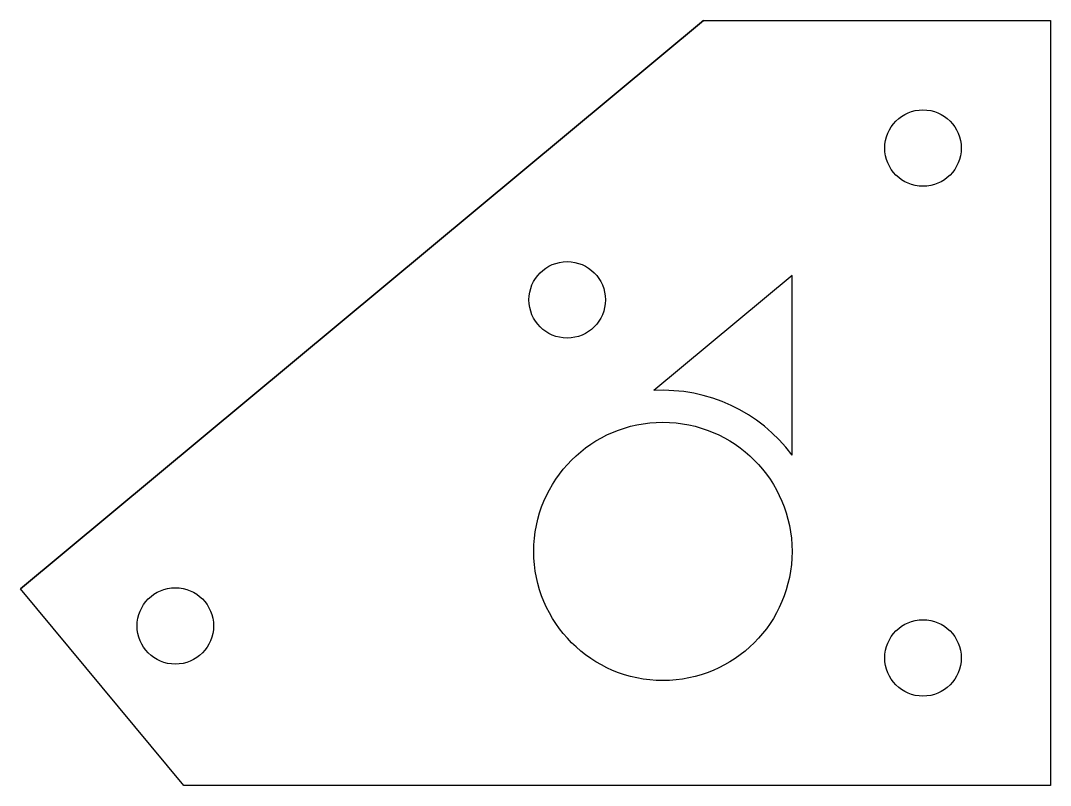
# Model space of a CAD drawing. Header units: millimetres. Extents: x -40.4 to 40.4, y -30 to 30.
import ezdxf

# ---------------------------------------------------------------- set-up
doc = ezdxf.new("R2010")
doc.units = ezdxf.units.MM
doc.layers.get('0').update_dxf_attribs({"color": 18, "lineweight": 25, "true_color": 0x000000})

msp = doc.modelspace()

# ---------------------------------------------------------------- linework, layer by layer
for p, q in [((-40.409, -14.592), (13.196, 30)), ((13.196, 30), (-40.409, -14.592)), ((13.109, 30), (40.409, 30)), ((40.409, 30), (40.409, -30)), ((20.134, 10), (9.288, 0.978)), ((20.134, -4.088), (20.134, 10)), ((-27.591, -30), (-40.409, -14.592)), ((40.409, -30), (-27.591, -30))]:
    msp.add_line(p, q)
for centre, radius in [((30.409, 20), 3), ((2.486, 8.092), 3), ((10, -11.641), 10.134), ((-28.266, -17.488), 3), ((30.409, -20), 3)]:
    msp.add_circle(centre, radius)
msp.add_arc((10, -11.641), 12.638, 36.69603, 93.23142)

doc.saveas('drawing.dxf')
